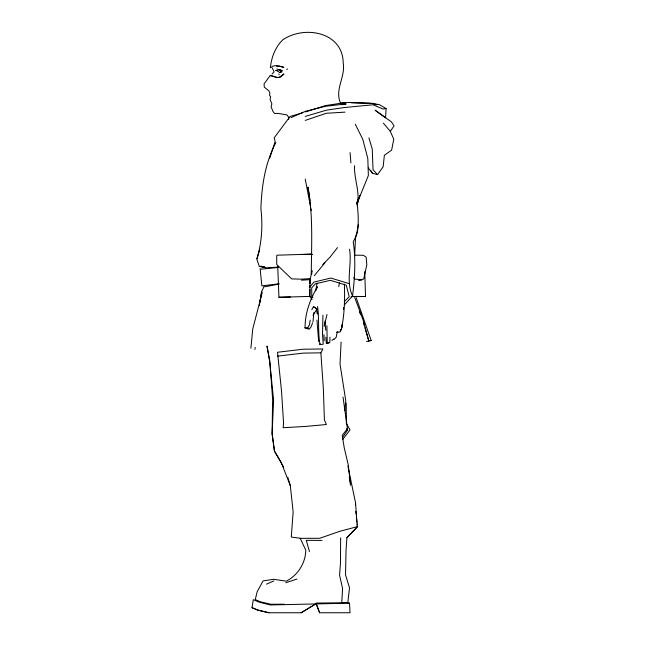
<?xml version="1.0" encoding="UTF-8"?>
<svg xmlns="http://www.w3.org/2000/svg" width="645" height="645" viewBox="0 0 645 645"><rect width="100%" height="100%" fill="white"/><g stroke="black" fill="none" stroke-linecap="round" stroke-linejoin="round"><path stroke-width="0.97" d="M316.131 603.68L301.247 612.75L268.852 612.75L257.645 610.089L252.01 607.687L253.292 599.697L259.613 602.301L270.352 604.962L349.501 603.164L350.042 612.75L319.622 612.75L316.131 603.68L301.15 612.75M340.633 537.89L340.471 563.077L339.568 575.187L342.592 588.53L341.737 602.809L316.147 603.075M329.966 337.174L329.861 342.616L327.217 343.293L326.314 343.221L325.87 337.23M326.894 325.765L327.217 343.293M312.067 299.603L309.777 296.402L309.931 289.516M310.068 283.615L310.156 279.68L311.962 270.618L311.696 274.343M344.438 304.795L352.549 295.942C345.526 281.026 352.154 264.837 349.542 249.18M309.866 287.081L309.939 285.235M310.011 283.381L310.156 279.68L309.777 296.402M322.935 315.179L322.508 334.191L323.25 344.196L320.009 344.607C317.759 332.006 319.331 319.13 317.558 306.536M341.108 342.068L340.02 364.038L345.784 400.747L344.761 410.728M354.645 255.718L355.532 237.836L357.322 232.458L358.443 224.299M340.455 103.289L348.252 102.466L369.327 103.007L379.349 104.651L386.105 108.578L385.565 117.809L375.108 110.231L391.354 121.824L394.095 125.88L390.306 131.338L393.772 139.191L391.628 150.124L384.356 155.324L383.154 166.749L377.535 174.634L372.439 173.255L368.206 167.877M355.459 504.922L355.572 502.987L347.881 466.029M287.847 477.389L290.323 485.709L293.136 511.928L291.29 537.067L300.764 538.349L319.718 538.293L339.746 531.327L357.58 526.57L346.905 537.696L346.026 550.475L345.535 574.913L349.509 587.837L347.832 602.567L341.737 602.809M280.027 70.353L281.825 71.861L278.656 69.579L282.244 70.627L276.689 69.007M313.849 312.527L313.01 321.621M250.905 348.26L252.735 328.998L262.281 292.362M343.511 309.35L343.688 307.576M320.009 344.607L320.105 343.696M312.632 322.718L311.148 326.628L309.35 329.152L305.101 328.273C304.859 313.422 309.987 299.562 317.429 286.775L315.639 290.984L317.147 283.082M288.646 119.341L288.887 117.495L286.969 114.939L278.051 113.367L274.544 113.488L273.004 111.464L271.118 106.925L271.876 103.821L270.029 99.338L270.69 96.992L269.489 95.194L269.9 93.122L268.981 90.953L264.313 87.139L264.055 83.874L270.271 75.409L276.374 77.626L279.317 77.287L284.018 73.925L280.277 77.231L277.592 77.529L276.157 76.916M352.549 295.942C354.815 278.043 355.879 259.806 353.242 241.851C359.612 230.458 358.531 217.534 357.338 205.086C360.2 191.573 353.928 179.076 354.557 165.749M310.181 320.162L309.463 324.838L307.641 327.853L304.932 327.507M254.92 349.405L255.227 347.445M259.919 302.424L261.636 291.572L264.232 286.146M259.29 305.408L261.636 291.572M324.121 326.265L327.047 314.486M337.222 331.756L336.23 337.19L334.207 339.367M338.714 286.614L339.464 282.816M338.585 332.28L340.125 331.877L341.213 329.7L342.487 323.895L341.552 328.781L340.246 330.772M256.879 258.653C261.967 242.439 262.789 225.339 260.903 208.529C261.66 185.8 265.168 162.919 275.875 142.577M341.213 329.7C344.648 314.833 344.825 299.248 344.406 284.058M259.661 249.72L256.879 259.355L259.314 266.458L265.474 267.53M269.739 158.202L275.125 141.545L274.149 137.893L290.04 116.471L302.795 112.738M356.999 203.82L358.709 198.08M356.943 204.828L359.91 195.25M356.943 202.748L358.523 197.991M357.032 202.796L358.701 198.096M356.846 203.844L368.368 175.505L367.803 158.412L362.756 139.264L355.258 124.203M320.871 352.847L322.879 348.969L303.069 349.227L277.519 352.259L281.551 391.338L283.574 423.386L283.123 427.74L305.819 426.409L326.41 424.523L324.403 419.951L323.379 388.895L320.871 352.847L303.069 353.113L277.519 356.137M311.809 309.616L313.478 306.665L315.832 308.012M312.986 315.324L316.679 309.439M342.374 437.721L347.631 429.917L343.027 397.102M342.56 439.624L350.033 429.917L346.365 423.475L346.236 403.125M347.252 428.869L342.221 435.383L344.236 447.775L348.268 464.924L350.59 485.161L349.267 476.566M337.496 247.632L330.296 256.871L322.774 264.563M309.673 287.267L313.913 282.115L330.764 278.035L348.953 283.55M314.284 275.681L324.951 262.789M346.905 537.696L357.241 526.949L357.04 524.054M344.228 301.61L349.235 296.74L346.276 285.179L330.417 280.317L315.421 283.832L311.712 287.815L311.761 296.45L313.019 297.901M272.093 73.933L274.133 71.837L272.246 67.951M331.917 340.399L333.771 338.996M287.597 68.926L286.719 69.418M280.091 72.571L281.833 71.732M290.968 117.664L305.383 111.311L325.943 106.199L346.107 103.942L342.221 104.804M266.466 584.144L273.883 580.943M305.222 120.413L326.289 113.27L344.954 112.141M285.84 582.749L296.926 579.065M305.528 111.94L325.257 105.635L345.285 102.539M305.238 116.423L326.322 110.198L343.978 107.578L373.028 104.764L382.864 108.965L386.105 108.578M366.537 341.511L371.165 340.463L356.185 297.643M265.014 286.791L279.075 284.026M336.722 332.223L338.214 331.933M364.885 327.741L368.795 340.915L371.165 340.463M326.314 343.221L328.515 342.906M279.067 283.776L261.854 285.888L260.137 268.723L261.056 269.167L278.189 267.457M358.604 280.551L361.772 280.132M310.721 278.527L301.723 279.164L291.685 278.906L276.761 264.571L276.689 257.024L276.915 255.194L311.583 254.13M301.457 280.188L310.551 279.616M290.444 296.998L278.938 297.272L277.721 266.248M278.326 267.135L266.135 267.86L260.911 266.159L264.539 267.175M347.679 603.236L349.501 603.164M278.938 297.272L310.576 296.402M259.314 266.458L260.459 266.425M312.115 254.291L300.36 254.509L312.341 254.332M351.235 296.619L365.53 296.474L364.756 271.666M284.155 604.204L270.787 604.244L260.387 601.785L255.283 599.592L257.129 591.844L263.047 580.911L273.649 579.315L286.315 581.169C297.724 575.34 305.617 563.085 305.778 550.225L300.159 538.172M353.025 296.466L365.53 296.474M321.992 540.421L306.302 540.349L309.455 551.58M354.806 255.17L363.361 255.299L366.158 257.145L366.811 264.877L363.699 279.108L360.571 279.599L354.855 279.14L353.645 277.624M276.528 66.169L279.785 66.29L283.856 67.443M351.235 102.789L370.101 103.506M275.439 70.49L277.898 70.781M275.23 76.658L271.094 75.667M265.369 267.473L261.443 266.635L265.192 267.619M283.437 67.096C279.567 66.354 274.004 64.032 270.868 67.596L270.4 67.636C271.424 57.445 275.181 47.343 282.671 39.909C304.287 24.986 342.914 31.847 343.213 63.033C345.736 77.094 333.852 90.268 340.979 103.942M268.852 612.75L257.96 610.122L252.01 607.687M371.802 103.176L377.067 104.821M277.156 70.676L279.753 72.554M307.641 327.853L308.705 328.563M313.478 306.665L317.066 309.1M270.271 75.409L270.916 75.892M377.535 174.634L373.044 169.764L372.246 149.084L368.924 137.853M383.348 123.122L390.306 131.338M370.609 170.28L372.439 173.255M346.72 428.312L347.631 429.917M283.526 466.948L274.464 451.137L272.109 433.738L272.617 398.949L269.763 360.716L266.99 346.075L269.763 362.168L273.617 400.343L272.109 433.738L274.488 451.242L281.002 461.957L290.323 485.709M354.758 297.603L363.175 320.194L368.795 340.915M359.459 311.769L360.523 314.583M316.131 603.406L319.63 612.75M278.85 73.99L279.148 74.868M363.49 323.04L364.328 325.862M310.535 206.803L305.246 179.06M310.898 208.674L311.261 210.544M317.259 311.446L317.703 314.163M309.253 195.878L307.971 187.139C313.22 215.946 311.495 245.156 311.261 274.198M309.536 197.822L309.963 200.732M310.245 202.675L310.527 204.61M318.662 341.6L316.961 320.114M355.717 511.308L356.056 514.081M356.395 516.984L357.314 524.869M325.749 330.24L325.007 321.065M316.671 308.528L317.114 313.607M350.058 152.647L350.904 162.83M355.572 502.987L356.903 522.119M323.951 334.658L324.161 340.77"/></g></svg>
